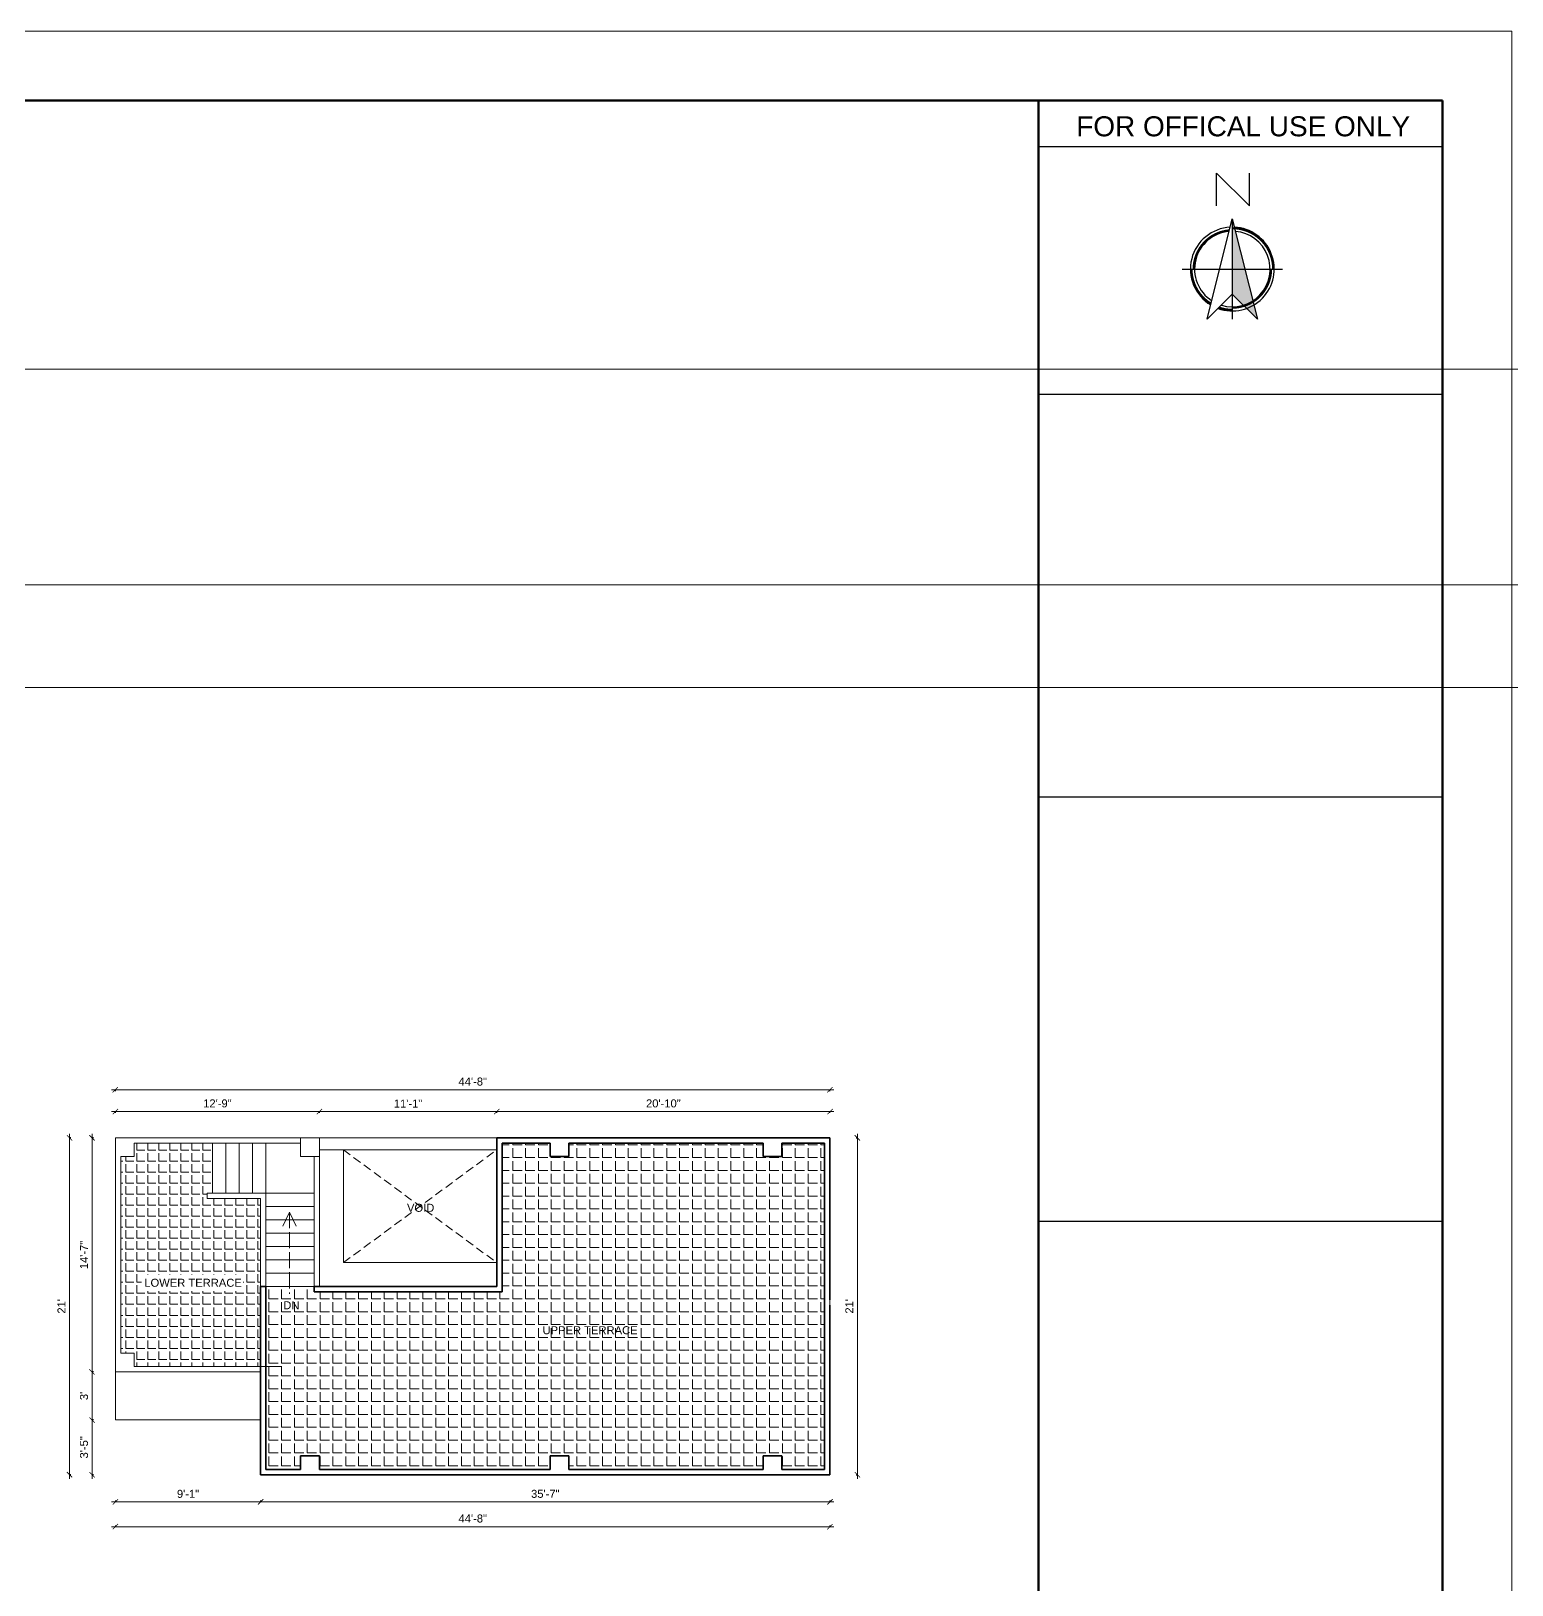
# Model space of a CAD drawing. Header units: inches. Extents: x 122663 to 154153, y 34228 to 39758.
# Drawn here: x 153043 to 154153, y 37179 to 38344 of the extents above; entities that cross this region are included whole.
import ezdxf

# ---------------------------------------------------------------- set-up
doc = ezdxf.new("R2010")
doc.units = ezdxf.units.IN
doc.header["$MEASUREMENT"] = 0
doc.header["$PDMODE"] = 35
doc.linetypes.add('ACAD_ISO02W100', pattern=[15, 12, -3])
doc.linetypes.add('DASHED', pattern=[19.05, 12.7, -6.35])
for name, color, linetype, lineweight in [('BORDER', 7, 'Continuous', 60), ('Dimension', 130, 'Continuous', 9), ('Hatch', 9, 'Continuous', 9), ('Hidden', 254, 'ACAD_ISO02W100', 15), ('Stairs', 61, 'Continuous', 18), ('TEXT', 255, 'Continuous', 35), ('WALL', 1, 'Continuous', 30), ('Walls', 11, 'Continuous', 35), ('Window', 3, 'Continuous', 0), ('Windows', 151, 'Continuous', 15)]:
    doc.layers.add(name, color=color, linetype=linetype, lineweight=lineweight)
doc.styles.get("Standard").update_dxf_attribs({"font": 'arial.ttf'})
doc.dimstyles.get("Standard").update_dxf_attribs({"dimtxt": 6, "dimasz": 4, "dimexe": 0, "dimexo": 6, "dimgap": 3, "dimtad": 1, "dimdec": 0, "dimzin": 0, "dimdsep": 46, "dimlunit": 4, "dimtxsty": 'Standard', "dimblk": 'ARCHTICK', "dimcen": 0.09, "dimdle": 3, "dimclrd": 256, "dimadec": 0, "dimazin": 0, "dimtfac": 1, "dimtdec": 0, "dimtofl": 0, "dimtmove": 0, "dimatfit": 3, "dimfxl": 1, "dimfxlon": 1, "dimtolj": 1, "dimtzin": 0, "dimlwd": -1, "dimarcsym": 0})

# ---------------------------------------------------------------- blocks, each defined once
blk = doc.blocks.new('_ArchTick')
at = {"color": 0, "linetype": 'ByBlock', "const_width": 0.15}
blk.add_lwpolyline([(-0.5, -0.5), (0.5, 0.5)], dxfattribs=at)
blk = doc.blocks.new('*D575')
at = {"layer": 'Defpoints', "color": 0, "transparency": 16777216}
for p in [(153259.4, 37533.5), (153106.5, 37513.8), (153259.4, 37513.8)]:
    blk.add_point(p, dxfattribs=at)
at = {"layer": 'Dimension', "transparency": 16777216}
blk.add_line((153103.5, 37533.5), (153262.4, 37533.5), dxfattribs=at)
at = {"layer": 'Dimension', "color": 0, "lineweight": -2, "transparency": 16777216}
for p, q in [((153106.5, 37532.5), (153106.5, 37533.5)), ((153259.4, 37532.5), (153259.4, 37533.5))]:
    blk.add_line(p, q, dxfattribs=at)
at = {"layer": 'Dimension', "transparency": 16777216, "xscale": 4, "yscale": 4, "zscale": 4, "rotation": 180}
blk.add_blockref('_ArchTick', (153106.5, 37533.5), dxfattribs=at)
at = {"layer": 'Dimension', "transparency": 16777216, "xscale": 4, "yscale": 4, "zscale": 4}
blk.add_blockref('_ArchTick', (153259.4, 37533.5), dxfattribs=at)
at = {"layer": 'Dimension', "color": 0, "lineweight": -2, "transparency": 16777216, "insert": (153183, 37539.6), "char_height": 6, "attachment_point": 5}
blk.add_mtext('\\A1;12\'-9"', dxfattribs=at)
blk = doc.blocks.new('*D576')
at = {"layer": 'Defpoints', "color": 0, "transparency": 16777216}
for p in [(153392.4, 37533.5), (153259.4, 37513.8), (153392.4, 37513.8)]:
    blk.add_point(p, dxfattribs=at)
at = {"layer": 'Dimension', "transparency": 16777216}
blk.add_line((153256.4, 37533.5), (153395.4, 37533.5), dxfattribs=at)
at = {"layer": 'Dimension', "color": 0, "lineweight": -2, "transparency": 16777216}
for p, q in [((153259.4, 37532.5), (153259.4, 37533.5)), ((153392.4, 37532.5), (153392.4, 37533.5))]:
    blk.add_line(p, q, dxfattribs=at)
at = {"layer": 'Dimension', "transparency": 16777216, "xscale": 4, "yscale": 4, "zscale": 4, "rotation": 180}
blk.add_blockref('_ArchTick', (153259.4, 37533.5), dxfattribs=at)
at = {"layer": 'Dimension', "transparency": 16777216, "xscale": 4, "yscale": 4, "zscale": 4}
blk.add_blockref('_ArchTick', (153392.4, 37533.5), dxfattribs=at)
at = {"layer": 'Dimension', "color": 0, "lineweight": -2, "transparency": 16777216, "insert": (153325.9, 37539.5), "char_height": 6, "attachment_point": 5}
blk.add_mtext('\\A1;11\'-1"', dxfattribs=at)
blk = doc.blocks.new('*D577')
at = {"layer": 'Defpoints', "color": 0, "transparency": 16777216}
for p in [(153642.2, 37533.5), (153392.4, 37513.8), (153642.2, 37513.8)]:
    blk.add_point(p, dxfattribs=at)
at = {"layer": 'Dimension', "transparency": 16777216}
blk.add_line((153389.4, 37533.5), (153645.2, 37533.5), dxfattribs=at)
at = {"layer": 'Dimension', "color": 0, "lineweight": -2, "transparency": 16777216}
for p, q in [((153392.4, 37532.5), (153392.4, 37533.5)), ((153642.2, 37532.5), (153642.2, 37533.5))]:
    blk.add_line(p, q, dxfattribs=at)
at = {"layer": 'Dimension', "transparency": 16777216, "xscale": 4, "yscale": 4, "zscale": 4, "rotation": 180}
blk.add_blockref('_ArchTick', (153392.4, 37533.5), dxfattribs=at)
at = {"layer": 'Dimension', "transparency": 16777216, "xscale": 4, "yscale": 4, "zscale": 4}
blk.add_blockref('_ArchTick', (153642.2, 37533.5), dxfattribs=at)
at = {"layer": 'Dimension', "color": 0, "lineweight": -2, "transparency": 16777216, "insert": (153517.3, 37539.6), "char_height": 6, "attachment_point": 5}
blk.add_mtext('\\A1;20\'-10"', dxfattribs=at)
blk = doc.blocks.new('*D578')
at = {"layer": 'Defpoints', "color": 0, "transparency": 16777216}
for p in [(153642.2, 37549.9), (153106.5, 37513.8), (153642.2, 37513.8)]:
    blk.add_point(p, dxfattribs=at)
at = {"layer": 'Dimension', "transparency": 16777216}
blk.add_line((153103.5, 37549.9), (153645.2, 37549.9), dxfattribs=at)
at = {"layer": 'Dimension', "color": 0, "lineweight": -2, "transparency": 16777216}
for p, q in [((153106.5, 37548.9), (153106.5, 37549.9)), ((153642.2, 37548.9), (153642.2, 37549.9))]:
    blk.add_line(p, q, dxfattribs=at)
at = {"layer": 'Dimension', "transparency": 16777216, "xscale": 4, "yscale": 4, "zscale": 4, "rotation": 180}
blk.add_blockref('_ArchTick', (153106.5, 37549.9), dxfattribs=at)
at = {"layer": 'Dimension', "transparency": 16777216, "xscale": 4, "yscale": 4, "zscale": 4}
blk.add_blockref('_ArchTick', (153642.2, 37549.9), dxfattribs=at)
at = {"layer": 'Dimension', "color": 0, "lineweight": -2, "transparency": 16777216, "insert": (153374.4, 37556), "char_height": 6, "attachment_point": 5}
blk.add_mtext('\\A1;44\'-8"', dxfattribs=at)
blk = doc.blocks.new('*D579')
at = {"layer": 'Defpoints', "color": 0, "transparency": 16777216}
for p in [(153106.5, 37513.8), (153089, 37338.3), (153106.5, 37338.3)]:
    blk.add_point(p, dxfattribs=at)
at = {"layer": 'Dimension', "transparency": 16777216}
blk.add_line((153089, 37516.8), (153089, 37335.3), dxfattribs=at)
at = {"layer": 'Dimension', "color": 0, "lineweight": -2, "transparency": 16777216}
for p, q in [((153090, 37513.8), (153089, 37513.8)), ((153090, 37338.3), (153089, 37338.3))]:
    blk.add_line(p, q, dxfattribs=at)
at = {"layer": 'Dimension', "transparency": 16777216, "xscale": 4, "yscale": 4, "zscale": 4}
for p, rotation in [((153089, 37513.8), 90), ((153089, 37338.3), 270)]:
    blk.add_blockref('_ArchTick', p, dxfattribs=dict(at, rotation=rotation))
at = {"layer": 'Dimension', "color": 0, "lineweight": -2, "transparency": 16777216, "insert": (153083, 37426), "char_height": 6, "attachment_point": 5, "rotation": 90}
blk.add_mtext('\\A1;14\'-7"', dxfattribs=at)
blk = doc.blocks.new('*D580')
at = {"layer": 'Defpoints', "color": 0, "transparency": 16777216}
for p in [(153106.5, 37338.3), (153089, 37302.3), (153106.5, 37302.3)]:
    blk.add_point(p, dxfattribs=at)
at = {"layer": 'Dimension', "transparency": 16777216}
blk.add_line((153089, 37341.3), (153089, 37299.3), dxfattribs=at)
at = {"layer": 'Dimension', "color": 0, "lineweight": -2, "transparency": 16777216}
for p, q in [((153090, 37338.3), (153089, 37338.3)), ((153090, 37302.3), (153089, 37302.3))]:
    blk.add_line(p, q, dxfattribs=at)
at = {"layer": 'Dimension', "transparency": 16777216, "xscale": 4, "yscale": 4, "zscale": 4}
for p, rotation in [((153089, 37338.3), 90), ((153089, 37302.3), 270)]:
    blk.add_blockref('_ArchTick', p, dxfattribs=dict(at, rotation=rotation))
at = {"layer": 'Dimension', "color": 0, "lineweight": -2, "transparency": 16777216, "insert": (153083, 37320.3), "char_height": 6, "attachment_point": 5, "rotation": 90}
blk.add_mtext("\\A1;3'", dxfattribs=at)
blk = doc.blocks.new('*D581')
at = {"layer": 'Defpoints', "color": 0, "transparency": 16777216}
for p in [(153106.5, 37302.3), (153089, 37261.3), (153215.4, 37261.3)]:
    blk.add_point(p, dxfattribs=at)
at = {"layer": 'Dimension', "transparency": 16777216}
blk.add_line((153089, 37305.3), (153089, 37258.3), dxfattribs=at)
at = {"layer": 'Dimension', "color": 0, "lineweight": -2, "transparency": 16777216}
for p, q in [((153090, 37302.3), (153089, 37302.3)), ((153090, 37261.3), (153089, 37261.3))]:
    blk.add_line(p, q, dxfattribs=at)
at = {"layer": 'Dimension', "transparency": 16777216, "xscale": 4, "yscale": 4, "zscale": 4}
for p, rotation in [((153089, 37302.3), 90), ((153089, 37261.3), 270)]:
    blk.add_blockref('_ArchTick', p, dxfattribs=dict(at, rotation=rotation))
at = {"layer": 'Dimension', "color": 0, "lineweight": -2, "transparency": 16777216, "insert": (153083, 37281.8), "char_height": 6, "attachment_point": 5, "rotation": 90}
blk.add_mtext('\\A1;3\'-5"', dxfattribs=at)
blk = doc.blocks.new('*D582')
at = {"layer": 'Defpoints', "color": 0, "transparency": 16777216}
for p in [(153106.5, 37302.3), (153215.4, 37302.3), (153215.4, 37240.9)]:
    blk.add_point(p, dxfattribs=at)
at = {"layer": 'Dimension', "transparency": 16777216}
blk.add_line((153103.5, 37240.9), (153218.4, 37240.9), dxfattribs=at)
at = {"layer": 'Dimension', "color": 0, "lineweight": -2, "transparency": 16777216}
for p, q in [((153106.5, 37241.9), (153106.5, 37240.9)), ((153215.4, 37241.9), (153215.4, 37240.9))]:
    blk.add_line(p, q, dxfattribs=at)
at = {"layer": 'Dimension', "transparency": 16777216, "xscale": 4, "yscale": 4, "zscale": 4, "rotation": 180}
blk.add_blockref('_ArchTick', (153106.5, 37240.9), dxfattribs=at)
at = {"layer": 'Dimension', "transparency": 16777216, "xscale": 4, "yscale": 4, "zscale": 4}
blk.add_blockref('_ArchTick', (153215.4, 37240.9), dxfattribs=at)
at = {"layer": 'Dimension', "color": 0, "lineweight": -2, "transparency": 16777216, "insert": (153161, 37246.9), "char_height": 6, "attachment_point": 5}
blk.add_mtext('\\A1;9\'-1"', dxfattribs=at)
blk = doc.blocks.new('*D583')
at = {"layer": 'Defpoints', "color": 0, "transparency": 16777216}
for p in [(153215.4, 37302.3), (153642.2, 37261.3), (153642.2, 37240.9)]:
    blk.add_point(p, dxfattribs=at)
at = {"layer": 'Dimension', "transparency": 16777216}
blk.add_line((153212.4, 37240.9), (153645.2, 37240.9), dxfattribs=at)
at = {"layer": 'Dimension', "color": 0, "lineweight": -2, "transparency": 16777216}
for p, q in [((153215.4, 37241.9), (153215.4, 37240.9)), ((153642.2, 37241.9), (153642.2, 37240.9))]:
    blk.add_line(p, q, dxfattribs=at)
at = {"layer": 'Dimension', "transparency": 16777216, "xscale": 4, "yscale": 4, "zscale": 4, "rotation": 180}
blk.add_blockref('_ArchTick', (153215.4, 37240.9), dxfattribs=at)
at = {"layer": 'Dimension', "transparency": 16777216, "xscale": 4, "yscale": 4, "zscale": 4}
blk.add_blockref('_ArchTick', (153642.2, 37240.9), dxfattribs=at)
at = {"layer": 'Dimension', "color": 0, "lineweight": -2, "transparency": 16777216, "insert": (153428.8, 37246.9), "char_height": 6, "attachment_point": 5}
blk.add_mtext('\\A1;35\'-7"', dxfattribs=at)
blk = doc.blocks.new('*D584')
at = {"layer": 'Defpoints', "color": 0, "transparency": 16777216}
for p in [(153642.2, 37513.8), (153642.2, 37261.3), (153662.7, 37261.3)]:
    blk.add_point(p, dxfattribs=at)
at = {"layer": 'Dimension', "color": 0, "lineweight": -2, "transparency": 16777216}
for p, q in [((153661.7, 37513.8), (153662.7, 37513.8)), ((153661.7, 37261.3), (153662.7, 37261.3))]:
    blk.add_line(p, q, dxfattribs=at)
at = {"layer": 'Dimension', "transparency": 16777216}
blk.add_line((153662.7, 37516.8), (153662.7, 37258.3), dxfattribs=at)
at = {"layer": 'Dimension', "transparency": 16777216, "xscale": 4, "yscale": 4, "zscale": 4}
for p, rotation in [((153662.7, 37513.8), 90), ((153662.7, 37261.3), 270)]:
    blk.add_blockref('_ArchTick', p, dxfattribs=dict(at, rotation=rotation))
at = {"layer": 'Dimension', "color": 0, "lineweight": -2, "transparency": 16777216, "insert": (153656.7, 37387.5), "char_height": 6, "attachment_point": 5, "rotation": 90}
blk.add_mtext("\\A1;21'", dxfattribs=at)
blk = doc.blocks.new('*D585')
at = {"layer": 'Defpoints', "color": 0, "transparency": 16777216}
for p in [(153106.5, 37513.8), (153072.1, 37261.3), (153215.4, 37261.3)]:
    blk.add_point(p, dxfattribs=at)
at = {"layer": 'Dimension', "transparency": 16777216}
blk.add_line((153072.1, 37516.8), (153072.1, 37258.3), dxfattribs=at)
at = {"layer": 'Dimension', "color": 0, "lineweight": -2, "transparency": 16777216}
for p, q in [((153073.1, 37513.8), (153072.1, 37513.8)), ((153073.1, 37261.3), (153072.1, 37261.3))]:
    blk.add_line(p, q, dxfattribs=at)
at = {"layer": 'Dimension', "transparency": 16777216, "xscale": 4, "yscale": 4, "zscale": 4}
for p, rotation in [((153072.1, 37513.8), 90), ((153072.1, 37261.3), 270)]:
    blk.add_blockref('_ArchTick', p, dxfattribs=dict(at, rotation=rotation))
at = {"layer": 'Dimension', "color": 0, "lineweight": -2, "transparency": 16777216, "insert": (153066.1, 37387.5), "char_height": 6, "attachment_point": 5, "rotation": 90}
blk.add_mtext("\\A1;21'", dxfattribs=at)
blk = doc.blocks.new('*D586')
at = {"layer": 'Defpoints', "color": 0, "transparency": 16777216}
for p in [(153106.5, 37302.3), (153642.2, 37261.3), (153642.2, 37222.3)]:
    blk.add_point(p, dxfattribs=at)
at = {"layer": 'Dimension', "transparency": 16777216}
blk.add_line((153103.5, 37222.3), (153645.2, 37222.3), dxfattribs=at)
at = {"layer": 'Dimension', "color": 0, "lineweight": -2, "transparency": 16777216}
for p, q in [((153106.5, 37223.3), (153106.5, 37222.3)), ((153642.2, 37223.3), (153642.2, 37222.3))]:
    blk.add_line(p, q, dxfattribs=at)
at = {"layer": 'Dimension', "transparency": 16777216, "xscale": 4, "yscale": 4, "zscale": 4, "rotation": 180}
blk.add_blockref('_ArchTick', (153106.5, 37222.3), dxfattribs=at)
at = {"layer": 'Dimension', "transparency": 16777216, "xscale": 4, "yscale": 4, "zscale": 4}
blk.add_blockref('_ArchTick', (153642.2, 37222.3), dxfattribs=at)
at = {"layer": 'Dimension', "color": 0, "lineweight": -2, "transparency": 16777216, "insert": (153374.4, 37228.4), "char_height": 6, "attachment_point": 5}
blk.add_mtext('\\A1;44\'-8"', dxfattribs=at)

msp = doc.modelspace()

# ---------------------------------------------------------------- hatches: boundary and pattern name
at = {"layer": 'Hatch'}
h = msp.add_hatch(dxfattribs=at)
h.set_pattern_fill('ANGLE', color=256, scale=30)
h.set_pattern_definition([(0, (18952.722, 0), (0, 8.25), [6, -2.25]), (90, (18952.722, 0), (-8.25, 5e-16), [6, -2.25])])
h.paths.add_polyline_path([(153215.4, 37468.3), (153175.4, 37468.3), (153175.4, 37472.3), (153179.4, 37472.3), (153179.4, 37509.8), (153120.5, 37509.8), (153120.5, 37499.8), (153110.5, 37499.8), (153110.5, 37352.3), (153120.5, 37352.3), (153120.5, 37342.3), (153215.4, 37342.3), (153215.4, 37402.3)])
h.paths.add_polyline_path([(153126, 37398.9), (153202.2, 37398.9), (153202.2, 37411.3), (153126, 37411.3)], flags=16)
h = msp.add_hatch(dxfattribs=at)
h.set_pattern_fill('ANGLE', color=256, scale=35)
h.set_pattern_definition([(0, (18952.722, 0), (0, 9.625), [7, -2.625]), (90, (18952.722, 0), (-9.625, 6e-16), [7, -2.625])])
h.paths.add_polyline_path([(153446.4, 37509.8), (153446.4, 37499.8), (153432.4, 37499.8), (153432.4, 37509.8), (153396.4, 37509.8), (153396.4, 37398.3), (153255.4, 37398.3), (153255.4, 37402.3), (153219.4, 37402.3), (153219.4, 37265.3), (153245.4, 37265.3), (153245.4, 37275.3), (153259.4, 37275.3), (153259.4, 37265.3), (153432.4, 37265.3), (153432.4, 37275.3), (153446.4, 37275.3), (153446.4, 37265.3), (153592.2, 37265.3), (153592.2, 37275.3), (153606.2, 37275.3), (153606.2, 37265.3), (153638.2, 37265.3), (153638.2, 37509.8), (153606.2, 37509.8), (153606.2, 37499.8), (153592.2, 37499.8), (153592.2, 37509.8)])
h.paths.add_polyline_path([(153424.6, 37363.3), (153498.8, 37363.3), (153498.8, 37375.7), (153424.6, 37375.7)], flags=24)

# ---------------------------------------------------------------- linework, layer by layer
for p, q in [((153943.8, 38202.9), (153943.8, 38127.5)), ((153906.2, 38165.2), (153981.5, 38165.2))]:
    msp.add_line(p, q)
msp.add_lwpolyline([(153932, 38212.5), (153932, 38237.1), (153956.6, 38212.5), (153956.6, 38237.1)])
msp.add_lwpolyline([(153943.8, 38202.9), (153962.7, 38127.5), (153943.8, 38146.4), (153925, 38127.5)], close=True)
at = {"const_width": 1.57}
for points in [[(153941.7, 38194.2, 0.392385), (153914.8, 38165.2, 1)], [(153974.4, 38165.2, 0.414214), (153943.8, 38195.8, 1)], [(153927.9, 38139.1, -0.261393), (153913.2, 38165.2, -1)], [(153972.9, 38165.2, -0.414214), (153943.8, 38136.2, -1)], [(153943.8, 38134.6, -0.083997), (153933.8, 38136.3, -1)]]:
    msp.add_lwpolyline(points, format="xyb", dxfattribs=at)
for radius, start, end in [(31.4, 92.8842, 239.0434), (28.3, 94.8313, 237.0962), (31.4, 250.1041, 87.1158), (28.3, 253.1255, 85.1687)]:
    msp.add_arc((153943.8, 38165.2), radius, start, end)
msp.add_solid([(153943.8, 38202.9), (153962.7, 38127.5), (153943.8, 38146.4)])
at = {"layer": 'BORDER'}
msp.add_line((153798.6, 36202.7), (153798.6, 38291.6), dxfattribs=at)
at = {"layer": 'BORDER', "lineweight": 25}
for p, q in [((154101.4, 38256.7), (153798.6, 38256.7)), ((154101.4, 38071.2), (153798.6, 38071.2)), ((154101.4, 37769.3), (153798.6, 37769.3)), ((154101.4, 37451.1), (153798.6, 37451.1))]:
    msp.add_line(p, q, dxfattribs=at)
at = {"layer": 'BORDER'}
msp.add_lwpolyline([(154101.4, 38291.6), (154101.4, 36200.7), (151038.6, 36200.7), (151038.6, 38291.6)], close=True, dxfattribs=at)
at = {"layer": 'Hidden'}
for q in [(153232, 37447.6), (153242, 37447.6), (153237, 37396.9)]:
    msp.add_line((153237, 37458), q, dxfattribs=at)
at = {"layer": 'Stairs'}
for p, q in [((153106.5, 37513.8), (153245.4, 37513.8)), ((153106.5, 37338.3), (153106.5, 37513.8)), ((153259.4, 37513.8), (153392.4, 37513.8)), ((153120.5, 37509.8), (153245.4, 37509.8)), ((153179.4, 37509.8), (153179.4, 37472.3)), ((153189.4, 37509.8), (153189.4, 37472.3)), ((153199.4, 37509.8), (153199.4, 37472.3)), ((153209.4, 37509.8), (153209.4, 37472.3)), ((153219.4, 37509.8), (153219.4, 37402.3)), ((153259.4, 37504.8), (153392.4, 37504.8)), ((153277.4, 37504.8), (153277.4, 37420.3)), ((153110.5, 37352.3), (153110.5, 37499.8)), ((153255.4, 37499.8), (153255.4, 37402.3)), ((153259.4, 37499.8), (153259.4, 37402.3)), ((153255.4, 37472.3), (153175.4, 37472.3)), ((153175.4, 37472.3), (153175.4, 37468.3)), ((153215.4, 37468.3), (153175.4, 37468.3)), ((153215.4, 37468.3), (153215.4, 37402.3)), ((153255.4, 37462.3), (153219.4, 37462.3)), ((153255.4, 37452.3), (153219.4, 37452.3)), ((153255.4, 37442.3), (153219.4, 37442.3)), ((153255.4, 37432.3), (153219.4, 37432.3)), ((153255.4, 37422.3), (153219.4, 37422.3)), ((153277.4, 37420.3), (153392.4, 37420.3)), ((153255.4, 37412.3), (153219.4, 37412.3)), ((153255.4, 37402.3), (153219.4, 37402.3)), ((153642.2, 37392.3), (153642.2, 37388.3)), ((153110.5, 37352.3), (153120.5, 37352.3)), ((153120.5, 37352.3), (153120.5, 37342.3)), ((153106.5, 37338.3), (153215.4, 37338.3)), ((153106.5, 37338.3), (153106.5, 37302.3)), ((153120.5, 37342.3), (153231.4, 37342.3)), ((153106.5, 37302.3), (153215.4, 37302.3))]:
    msp.add_line(p, q, dxfattribs=at)
at = {"layer": 'Stairs', "linetype": 'DASHED', "ltscale": 0.5}
for p, q in [((153277.4, 37420.3), (153392.4, 37504.8)), ((153277.4, 37504.8), (153392.4, 37420.3))]:
    msp.add_line(p, q, dxfattribs=at)
at = {"layer": 'Stairs'}
msp.add_lwpolyline([(153245.4, 37513.8), (153259.4, 37513.8), (153259.4, 37499.8), (153245.4, 37499.8)], close=True, dxfattribs=at)
msp.add_lwpolyline([(153120.5, 37509.8), (153120.5, 37499.8), (153110.5, 37499.8)], dxfattribs=at)
at = {"layer": 'Walls'}
for p, q in [((153392.4, 37513.8), (153642.2, 37513.8)), ((153392.4, 37513.8), (153392.4, 37402.3)), ((153642.2, 37513.8), (153642.2, 37392.3)), ((153396.4, 37509.8), (153396.4, 37398.3)), ((153396.4, 37509.8), (153432.4, 37509.8)), ((153432.4, 37499.8), (153432.4, 37509.8)), ((153446.4, 37509.8), (153592.2, 37509.8)), ((153446.4, 37509.8), (153446.4, 37499.8)), ((153592.2, 37499.8), (153592.2, 37509.8)), ((153606.2, 37499.8), (153606.2, 37509.8)), ((153606.2, 37509.8), (153638.2, 37509.8)), ((153638.2, 37509.8), (153638.2, 37265.3)), ((153446.4, 37499.8), (153432.4, 37499.8)), ((153606.2, 37499.8), (153592.2, 37499.8)), ((153215.4, 37402.3), (153215.4, 37261.3)), ((153219.4, 37402.3), (153215.4, 37402.3)), ((153219.4, 37402.3), (153219.4, 37265.3)), ((153255.4, 37402.3), (153255.4, 37398.3)), ((153255.4, 37402.3), (153392.4, 37402.3)), ((153255.4, 37398.3), (153396.4, 37398.3)), ((153642.2, 37388.3), (153642.2, 37261.3)), ((153215.4, 37338.3), (153215.4, 37338.3)), ((153219.4, 37342.3), (153219.4, 37342.3)), ((153432.4, 37275.3), (153446.4, 37275.3)), ((153432.4, 37265.3), (153432.4, 37275.3)), ((153446.4, 37275.3), (153446.4, 37265.3)), ((153592.2, 37275.3), (153606.2, 37275.3)), ((153592.2, 37265.3), (153592.2, 37275.3)), ((153606.2, 37275.3), (153606.2, 37265.3)), ((153642.2, 37261.3), (153215.4, 37261.3)), ((153245.4, 37265.3), (153219.4, 37265.3)), ((153432.4, 37265.3), (153259.4, 37265.3)), ((153592.2, 37265.3), (153446.4, 37265.3)), ((153638.2, 37265.3), (153606.2, 37265.3))]:
    msp.add_line(p, q, dxfattribs=at)
msp.add_lwpolyline([(153245.4, 37265.3), (153245.4, 37275.3), (153259.4, 37275.3), (153259.4, 37265.3)], dxfattribs=at)
at = {"layer": 'Window'}
msp.add_lwpolyline([(154153.4, 38343.6), (154153.4, 36148.7), (150986.6, 36148.7), (150986.6, 38343.6)], close=True, dxfattribs=at)
at = {"layer": 'Windows'}
for p in [(129885.8, 38090), (129885.8, 37928.5), (130024.7, 37851.5)]:
    msp.add_xline(p, (1, 0), dxfattribs=at)

# ---------------------------------------------------------------- texts
at = {"layer": 'TEXT', "char_height": 6, "attachment_point": 7}
for s, width, insert in [('\\pi32.11468;VOID', 84.239, (153293, 37458.3)), ('\\pi6.09286;LOWER TERRACE', 84.239, (153122.1, 37402.1)), ('\\pi6.57131;DN', 23.915, (153225.8, 37385.3)), ('\\pi7.04442;UPPER TERRACE', 84.239, (153419.7, 37366.5))]:
    msp.add_mtext_dynamic_manual_height_columns(s, width=width, gutter_width=1, heights=[0], dxfattribs=dict(at, insert=insert))
at = {"layer": 'WALL', "insert": (153826.8, 38279.7), "char_height": 15, "width": 1120.74, "attachment_point": 1}
msp.add_mtext('FOR OFFICAL USE ONLY', dxfattribs=at)

# ---------------------------------------------------------------- dimensions: what is measured, and where the dimension line sits
at = {"layer": 'Dimension', "lineweight": -2}
for base, p1, p2, picture, middle in [((153642.2, 37549.9), (153106.5, 37513.8), (153642.2, 37513.8), '*D578', (153374.4, 37556)), ((153259.4, 37533.5), (153106.5, 37513.8), (153259.4, 37513.8), '*D575', (153183, 37539.6)), ((153392.4, 37533.5), (153259.4, 37513.8), (153392.4, 37513.8), '*D576', (153325.9, 37539.5)), ((153642.2, 37533.5), (153392.4, 37513.8), (153642.2, 37513.8), '*D577', (153517.3, 37539.6)), ((153215.4, 37240.9), (153106.5, 37302.3), (153215.4, 37302.3), '*D582', (153161, 37246.9)), ((153642.2, 37222.3), (153106.5, 37302.3), (153642.2, 37261.3), '*D586', (153374.4, 37228.4)), ((153642.2, 37240.9), (153215.4, 37302.3), (153642.2, 37261.3), '*D583', (153428.8, 37246.9))]:
    dim = msp.add_linear_dim(base=base, p1=p1, p2=p2, dimstyle='Standard', override={"dimtmove": 1}, dxfattribs=at)
    dim.commit()
    dim.dimension.update_dxf_attribs({"geometry": picture, "text_midpoint": middle})
for base, p1, p2, picture, middle in [((153072.1346, 37261.2897), (153106.5465, 37513.7873), (153215.3638, 37261.2897), '*D585', (153066.1224, 37387.5385)), ((153089.0499, 37338.2897), (153106.5465, 37513.7873), (153106.5465, 37338.2897), '*D579', (153083.0376, 37426.0385)), ((153662.7023, 37261.2897), (153642.239, 37513.7873), (153642.239, 37261.2897), '*D584', (153656.69, 37387.5385)), ((153089, 37302.3), (153106.5, 37338.3), (153106.5, 37302.3), '*D580', (153083, 37320.3)), ((153089, 37261.3), (153106.5, 37302.3), (153215.4, 37261.3), '*D581', (153083, 37281.8))]:
    dim = msp.add_linear_dim(base=base, p1=p1, p2=p2, angle=90, dimstyle='Standard', override={"dimtmove": 1}, dxfattribs=at)
    dim.commit()
    dim.dimension.update_dxf_attribs({"geometry": picture, "text_midpoint": middle})

doc.saveas('drawing.dxf')
